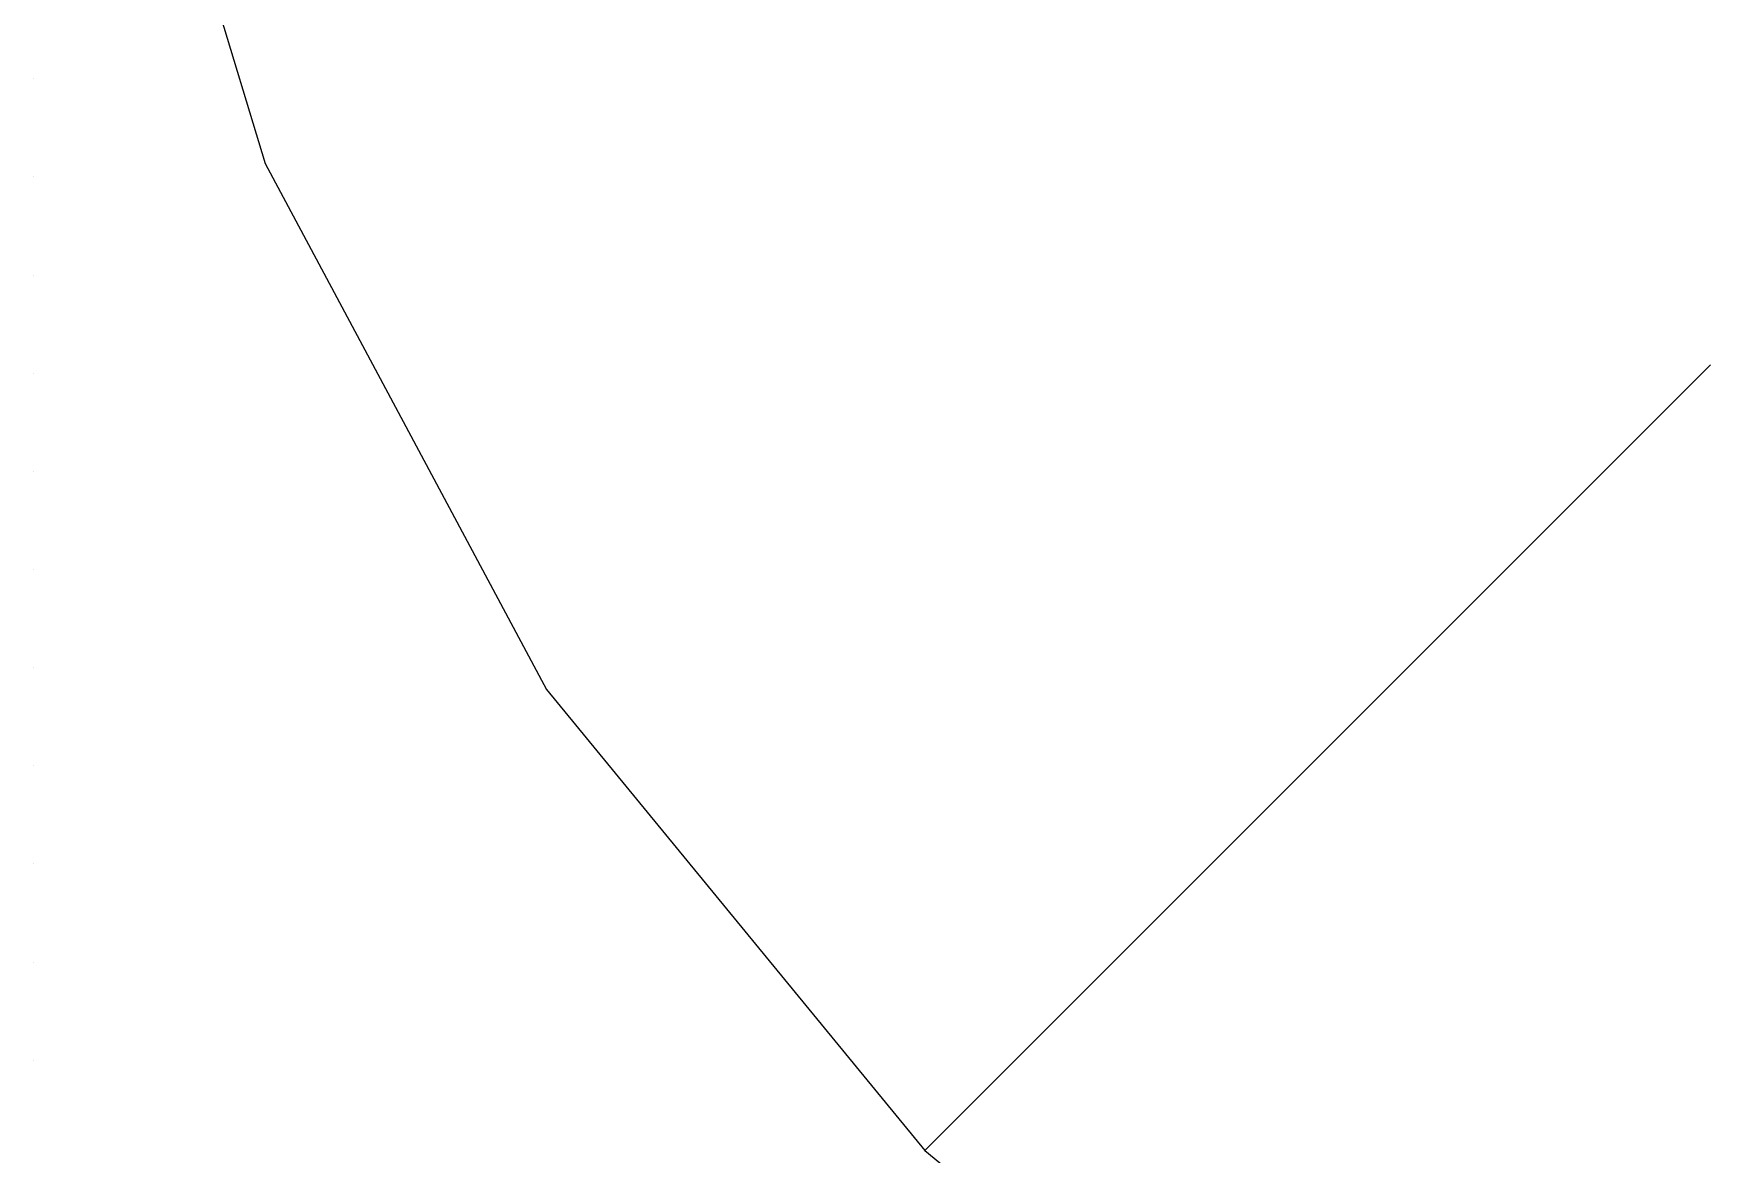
# Model space of a CAD drawing. Header units: metres. Extents: x -61500 to 61500, y -31500 to 31500.
# Drawn here: x -61500 to -44142, y -22315 to -10711 of the extents above; entities that cross this region are included whole.
import ezdxf

# ---------------------------------------------------------------- set-up
doc = ezdxf.new("R2010")
doc.units = ezdxf.units.M
doc.layers.add('BEAMS_T1', color=1, linetype='Continuous')
doc.layers.add('COLUMNS_T1', color=5, linetype='Continuous')

msp = doc.modelspace()

# ---------------------------------------------------------------- linework, layer by layer
at = {"layer": 'BEAMS_T1'}
for p, q in [((-60895, -6145, 18955), (-59102, -12055, 18955)), ((-60895, -6145, 37909), (-59102, -12055, 37909)), ((-60895, -6145, 56864), (-59102, -12055, 56864)), ((-60895, -6145, 75818), (-59102, -12055, 75818)), ((-60895, -6145, 94773), (-59102, -12055, 94773)), ((-60895, -6145, 113727), (-59102, -12055, 113727)), ((-60895, -6145, 132682), (-59102, -12055, 132682)), ((-60895, -6145, 151636), (-59102, -12055, 151636)), ((-60895, -6145, 170591), (-59102, -12055, 170591)), ((-60895, -6145, 189545), (-59102, -12055, 189545)), ((-60895, -6145, 208500), (-59102, -12055, 208500)), ((-60895, -6145, 227455), (-59102, -12055, 227455)), ((-60895, -6145, 246409), (-59102, -12055, 246409)), ((-60895, -6145, 265364), (-59102, -12055, 265364)), ((-60895, -6145, 284318), (-59102, -12055, 284318)), ((-60895, -6145, 303273), (-59102, -12055, 303273)), ((-60895, -6145, 322227), (-59102, -12055, 322227)), ((-60895, -6145, 341182), (-59102, -12055, 341182)), ((-60895, -6145, 360136), (-59102, -12055, 360136)), ((-60895, -6145, 379091), (-59102, -12055, 379091)), ((-60895, -6145, 398045), (-59102, -12055, 398045)), ((-59102, -12055, 18955), (-56191, -17500, 18955)), ((-59102, -12055, 37909), (-56191, -17500, 37909)), ((-59102, -12055, 56864), (-56191, -17500, 56864)), ((-59102, -12055, 75818), (-56191, -17500, 75818)), ((-59102, -12055, 94773), (-56191, -17500, 94773)), ((-59102, -12055, 113727), (-56191, -17500, 113727)), ((-59102, -12055, 132682), (-56191, -17500, 132682)), ((-59102, -12055, 151636), (-56191, -17500, 151636)), ((-59102, -12055, 170591), (-56191, -17500, 170591)), ((-59102, -12055, 189545), (-56191, -17500, 189545)), ((-59102, -12055, 208500), (-56191, -17500, 208500)), ((-59102, -12055, 227455), (-56191, -17500, 227455)), ((-59102, -12055, 246409), (-56191, -17500, 246409)), ((-59102, -12055, 265364), (-56191, -17500, 265364)), ((-59102, -12055, 284318), (-56191, -17500, 284318)), ((-59102, -12055, 303273), (-56191, -17500, 303273)), ((-59102, -12055, 322227), (-56191, -17500, 322227)), ((-59102, -12055, 341182), (-56191, -17500, 341182)), ((-59102, -12055, 360136), (-56191, -17500, 360136)), ((-59102, -12055, 379091), (-56191, -17500, 379091)), ((-59102, -12055, 398045), (-56191, -17500, 398045)), ((-44142, -14142, 18955), (-52274, -22274, 18955)), ((-44142, -14142, 37909), (-52274, -22274, 37909)), ((-44142, -14142, 56864), (-52274, -22274, 56864)), ((-44142, -14142, 75818), (-52274, -22274, 75818)), ((-44142, -14142, 94773), (-52274, -22274, 94773)), ((-44142, -14142, 113727), (-52274, -22274, 113727)), ((-44142, -14142, 132682), (-52274, -22274, 132682)), ((-44142, -14142, 151636), (-52274, -22274, 151636)), ((-44142, -14142, 170591), (-52274, -22274, 170591)), ((-44142, -14142, 189545), (-52274, -22274, 189545)), ((-44142, -14142, 208500), (-52274, -22274, 208500)), ((-44142, -14142, 227455), (-52274, -22274, 227455)), ((-44142, -14142, 246409), (-52274, -22274, 246409)), ((-44142, -14142, 265364), (-52274, -22274, 265364)), ((-44142, -14142, 284318), (-52274, -22274, 284318)), ((-44142, -14142, 303273), (-52274, -22274, 303273)), ((-44142, -14142, 322227), (-52274, -22274, 322227)), ((-44142, -14142, 341182), (-52274, -22274, 341182)), ((-44142, -14142, 360136), (-52274, -22274, 360136)), ((-44142, -14142, 379091), (-52274, -22274, 379091)), ((-44142, -14142, 398045), (-52274, -22274, 398045)), ((-56191, -17500, 18955), (-52274, -22274, 18955)), ((-56191, -17500, 37909), (-52274, -22274, 37909)), ((-56191, -17500, 56864), (-52274, -22274, 56864)), ((-56191, -17500, 75818), (-52274, -22274, 75818)), ((-56191, -17500, 94773), (-52274, -22274, 94773)), ((-56191, -17500, 113727), (-52274, -22274, 113727)), ((-56191, -17500, 132682), (-52274, -22274, 132682)), ((-56191, -17500, 151636), (-52274, -22274, 151636)), ((-56191, -17500, 170591), (-52274, -22274, 170591)), ((-56191, -17500, 189545), (-52274, -22274, 189545)), ((-56191, -17500, 208500), (-52274, -22274, 208500)), ((-56191, -17500, 227455), (-52274, -22274, 227455)), ((-56191, -17500, 246409), (-52274, -22274, 246409)), ((-56191, -17500, 265364), (-52274, -22274, 265364)), ((-56191, -17500, 284318), (-52274, -22274, 284318)), ((-56191, -17500, 303273), (-52274, -22274, 303273)), ((-56191, -17500, 322227), (-52274, -22274, 322227)), ((-56191, -17500, 341182), (-52274, -22274, 341182)), ((-56191, -17500, 360136), (-52274, -22274, 360136)), ((-56191, -17500, 379091), (-52274, -22274, 379091)), ((-56191, -17500, 398045), (-52274, -22274, 398045)), ((-52274, -22274, 18955), (-47500, -26191, 18955)), ((-52274, -22274, 37909), (-47500, -26191, 37909)), ((-52274, -22274, 56864), (-47500, -26191, 56864)), ((-52274, -22274, 75818), (-47500, -26191, 75818)), ((-52274, -22274, 94773), (-47500, -26191, 94773)), ((-52274, -22274, 113727), (-47500, -26191, 113727)), ((-52274, -22274, 132682), (-47500, -26191, 132682)), ((-52274, -22274, 151636), (-47500, -26191, 151636)), ((-52274, -22274, 170591), (-47500, -26191, 170591)), ((-52274, -22274, 189545), (-47500, -26191, 189545)), ((-52274, -22274, 208500), (-47500, -26191, 208500)), ((-52274, -22274, 227455), (-47500, -26191, 227455)), ((-52274, -22274, 246409), (-47500, -26191, 246409)), ((-52274, -22274, 265364), (-47500, -26191, 265364)), ((-52274, -22274, 284318), (-47500, -26191, 284318)), ((-52274, -22274, 303273), (-47500, -26191, 303273)), ((-52274, -22274, 322227), (-47500, -26191, 322227)), ((-52274, -22274, 341182), (-47500, -26191, 341182)), ((-52274, -22274, 360136), (-47500, -26191, 360136)), ((-52274, -22274, 379091), (-47500, -26191, 379091)), ((-52274, -22274, 398045), (-47500, -26191, 398045))]:
    msp.add_line(p, q, dxfattribs=at)
at = {"layer": 'COLUMNS_T1'}
for p, q in [((-61500, -11180), (-61500, -11180, 11373)), ((-61500, -11180, 11373), (-61500, -11180, 22745)), ((-61500, -11180, 22745), (-61500, -11180, 34118)), ((-61500, -11180, 34118), (-61500, -11180, 45491)), ((-61500, -11180, 45491), (-61500, -11180, 56864)), ((-61500, -11180, 56864), (-61500, -11180, 68236)), ((-61500, -11180, 68236), (-61500, -11180, 79609)), ((-61500, -11180, 79609), (-61500, -11180, 90982)), ((-61500, -11180, 90982), (-61500, -11180, 102355)), ((-61500, -11180, 102355), (-61500, -11180, 113727)), ((-61500, -11180, 113727), (-61500, -11180, 125100)), ((-61500, -11180, 125100), (-61500, -11180, 136473)), ((-61500, -11180, 136473), (-61500, -11180, 147845)), ((-61500, -11180, 147845), (-61500, -11180, 159218)), ((-61500, -11180, 159218), (-61500, -11180, 170591)), ((-61500, -11180, 170591), (-61500, -11180, 181964)), ((-61500, -11180, 181964), (-61500, -11180, 193336)), ((-61500, -11180, 193336), (-61500, -11180, 204709)), ((-61500, -11180, 204709), (-61500, -11180, 216082)), ((-61500, -11180, 216082), (-61500, -11180, 227455)), ((-61500, -11180, 227455), (-61500, -11180, 238827)), ((-61500, -11180, 238827), (-61500, -11180, 250200)), ((-61500, -11180, 250200), (-61500, -11180, 261573)), ((-61500, -11180, 261573), (-61500, -11180, 272945)), ((-61500, -11180, 272945), (-61500, -11180, 284318)), ((-61500, -11180, 284318), (-61500, -11180, 295691)), ((-61500, -11180, 295691), (-61500, -11180, 307064)), ((-61500, -11180, 307064), (-61500, -11180, 318436)), ((-61500, -11180, 318436), (-61500, -11180, 329809)), ((-61500, -11180, 329809), (-61500, -11180, 341182)), ((-61500, -11180, 341182), (-61500, -11180, 352555)), ((-61500, -11180, 352555), (-61500, -11180, 363927)), ((-61500, -11180, 363927), (-61500, -11180, 375300)), ((-61500, -11180, 375300), (-61500, -11180, 386673)), ((-61500, -11180, 386673), (-61500, -11180, 398045)), ((-61500, -11180, 398045), (-61500, -11180, 409418)), ((-61500, -12196), (-61500, -12196, 11373)), ((-61500, -12196, 11373), (-61500, -12196, 22745)), ((-61500, -12196, 22745), (-61500, -12196, 34118)), ((-61500, -12196, 34118), (-61500, -12196, 45491)), ((-61500, -12196, 45491), (-61500, -12196, 56864)), ((-61500, -12196, 56864), (-61500, -12196, 68236)), ((-61500, -12196, 68236), (-61500, -12196, 79609)), ((-61500, -12196, 79609), (-61500, -12196, 90982)), ((-61500, -12196, 90982), (-61500, -12196, 102355)), ((-61500, -12196, 102355), (-61500, -12196, 113727)), ((-61500, -12196, 113727), (-61500, -12196, 125100)), ((-61500, -12196, 125100), (-61500, -12196, 136473)), ((-61500, -12196, 136473), (-61500, -12196, 147845)), ((-61500, -12196, 147845), (-61500, -12196, 159218)), ((-61500, -12196, 159218), (-61500, -12196, 170591)), ((-61500, -12196, 170591), (-61500, -12196, 181964)), ((-61500, -12196, 181964), (-61500, -12196, 193336)), ((-61500, -12196, 193336), (-61500, -12196, 204709)), ((-61500, -12196, 204709), (-61500, -12196, 216082)), ((-61500, -12196, 216082), (-61500, -12196, 227455)), ((-61500, -12196, 227455), (-61500, -12196, 238827)), ((-61500, -12196, 238827), (-61500, -12196, 250200)), ((-61500, -12196, 250200), (-61500, -12196, 261573)), ((-61500, -12196, 261573), (-61500, -12196, 272945)), ((-61500, -12196, 272945), (-61500, -12196, 284318)), ((-61500, -12196, 284318), (-61500, -12196, 295691)), ((-61500, -12196, 295691), (-61500, -12196, 307064)), ((-61500, -12196, 307064), (-61500, -12196, 318436)), ((-61500, -12196, 318436), (-61500, -12196, 329809)), ((-61500, -12196, 329809), (-61500, -12196, 341182)), ((-61500, -12196, 341182), (-61500, -12196, 352555)), ((-61500, -12196, 352555), (-61500, -12196, 363927)), ((-61500, -12196, 363927), (-61500, -12196, 375300)), ((-61500, -12196, 375300), (-61500, -12196, 386673)), ((-61500, -12196, 386673), (-61500, -12196, 398045)), ((-61500, -12196, 398045), (-61500, -12196, 409418)), ((-61500, -13212), (-61500, -13212, 11373)), ((-61500, -13212, 11373), (-61500, -13212, 22745)), ((-61500, -13212, 22745), (-61500, -13212, 34118)), ((-61500, -13212, 34118), (-61500, -13212, 45491)), ((-61500, -13212, 45491), (-61500, -13212, 56864)), ((-61500, -13212, 56864), (-61500, -13212, 68236)), ((-61500, -13212, 68236), (-61500, -13212, 79609)), ((-61500, -13212, 79609), (-61500, -13212, 90982)), ((-61500, -13212, 90982), (-61500, -13212, 102355)), ((-61500, -13212, 102355), (-61500, -13212, 113727)), ((-61500, -13212, 113727), (-61500, -13212, 125100)), ((-61500, -13212, 125100), (-61500, -13212, 136473)), ((-61500, -13212, 136473), (-61500, -13212, 147845)), ((-61500, -13212, 147845), (-61500, -13212, 159218)), ((-61500, -13212, 159218), (-61500, -13212, 170591)), ((-61500, -13212, 170591), (-61500, -13212, 181964)), ((-61500, -13212, 181964), (-61500, -13212, 193336)), ((-61500, -13212, 193336), (-61500, -13212, 204709)), ((-61500, -13212, 204709), (-61500, -13212, 216082)), ((-61500, -13212, 216082), (-61500, -13212, 227455)), ((-61500, -13212, 227455), (-61500, -13212, 238827)), ((-61500, -13212, 238827), (-61500, -13212, 250200)), ((-61500, -13212, 250200), (-61500, -13212, 261573)), ((-61500, -13212, 261573), (-61500, -13212, 272945)), ((-61500, -13212, 272945), (-61500, -13212, 284318)), ((-61500, -13212, 284318), (-61500, -13212, 295691)), ((-61500, -13212, 295691), (-61500, -13212, 307064)), ((-61500, -13212, 307064), (-61500, -13212, 318436)), ((-61500, -13212, 318436), (-61500, -13212, 329809)), ((-61500, -13212, 329809), (-61500, -13212, 341182)), ((-61500, -13212, 341182), (-61500, -13212, 352555)), ((-61500, -13212, 352555), (-61500, -13212, 363927)), ((-61500, -13212, 363927), (-61500, -13212, 375300)), ((-61500, -13212, 375300), (-61500, -13212, 386673)), ((-61500, -13212, 386673), (-61500, -13212, 398045)), ((-61500, -13212, 398045), (-61500, -13212, 409418)), ((-61500, -14228), (-61500, -14228, 11373)), ((-61500, -14228, 11373), (-61500, -14228, 22745)), ((-61500, -14228, 22745), (-61500, -14228, 34118)), ((-61500, -14228, 34118), (-61500, -14228, 45491)), ((-61500, -14228, 45491), (-61500, -14228, 56864)), ((-61500, -14228, 56864), (-61500, -14228, 68236)), ((-61500, -14228, 68236), (-61500, -14228, 79609)), ((-61500, -14228, 79609), (-61500, -14228, 90982)), ((-61500, -14228, 90982), (-61500, -14228, 102355)), ((-61500, -14228, 102355), (-61500, -14228, 113727)), ((-61500, -14228, 113727), (-61500, -14228, 125100)), ((-61500, -14228, 125100), (-61500, -14228, 136473)), ((-61500, -14228, 136473), (-61500, -14228, 147845)), ((-61500, -14228, 147845), (-61500, -14228, 159218)), ((-61500, -14228, 159218), (-61500, -14228, 170591)), ((-61500, -14228, 170591), (-61500, -14228, 181964)), ((-61500, -14228, 181964), (-61500, -14228, 193336)), ((-61500, -14228, 193336), (-61500, -14228, 204709)), ((-61500, -14228, 204709), (-61500, -14228, 216082)), ((-61500, -14228, 216082), (-61500, -14228, 227455)), ((-61500, -14228, 227455), (-61500, -14228, 238827)), ((-61500, -14228, 238827), (-61500, -14228, 250200)), ((-61500, -14228, 250200), (-61500, -14228, 261573)), ((-61500, -14228, 261573), (-61500, -14228, 272945)), ((-61500, -14228, 272945), (-61500, -14228, 284318)), ((-61500, -14228, 284318), (-61500, -14228, 295691)), ((-61500, -14228, 295691), (-61500, -14228, 307064)), ((-61500, -14228, 307064), (-61500, -14228, 318436)), ((-61500, -14228, 318436), (-61500, -14228, 329809)), ((-61500, -14228, 329809), (-61500, -14228, 341182)), ((-61500, -14228, 341182), (-61500, -14228, 352555)), ((-61500, -14228, 352555), (-61500, -14228, 363927)), ((-61500, -14228, 363927), (-61500, -14228, 375300)), ((-61500, -14228, 375300), (-61500, -14228, 386673)), ((-61500, -14228, 386673), (-61500, -14228, 398045)), ((-61500, -14228, 398045), (-61500, -14228, 409418)), ((-61500, -15244), (-61500, -15244, 11373)), ((-61500, -15244, 11373), (-61500, -15244, 22745)), ((-61500, -15244, 22745), (-61500, -15244, 34118)), ((-61500, -15244, 34118), (-61500, -15244, 45491)), ((-61500, -15244, 45491), (-61500, -15244, 56864)), ((-61500, -15244, 56864), (-61500, -15244, 68236)), ((-61500, -15244, 68236), (-61500, -15244, 79609)), ((-61500, -15244, 79609), (-61500, -15244, 90982)), ((-61500, -15244, 90982), (-61500, -15244, 102355)), ((-61500, -15244, 102355), (-61500, -15244, 113727)), ((-61500, -15244, 113727), (-61500, -15244, 125100)), ((-61500, -15244, 125100), (-61500, -15244, 136473)), ((-61500, -15244, 136473), (-61500, -15244, 147845)), ((-61500, -15244, 147845), (-61500, -15244, 159218)), ((-61500, -15244, 159218), (-61500, -15244, 170591)), ((-61500, -15244, 170591), (-61500, -15244, 181964)), ((-61500, -15244, 181964), (-61500, -15244, 193336)), ((-61500, -15244, 193336), (-61500, -15244, 204709)), ((-61500, -15244, 204709), (-61500, -15244, 216082)), ((-61500, -15244, 216082), (-61500, -15244, 227455)), ((-61500, -15244, 227455), (-61500, -15244, 238827)), ((-61500, -15244, 238827), (-61500, -15244, 250200)), ((-61500, -15244, 250200), (-61500, -15244, 261573)), ((-61500, -15244, 261573), (-61500, -15244, 272945)), ((-61500, -15244, 272945), (-61500, -15244, 284318)), ((-61500, -15244, 284318), (-61500, -15244, 295691)), ((-61500, -15244, 295691), (-61500, -15244, 307064)), ((-61500, -15244, 307064), (-61500, -15244, 318436)), ((-61500, -15244, 318436), (-61500, -15244, 329809)), ((-61500, -15244, 329809), (-61500, -15244, 341182)), ((-61500, -15244, 341182), (-61500, -15244, 352555)), ((-61500, -15244, 352555), (-61500, -15244, 363927)), ((-61500, -15244, 363927), (-61500, -15244, 375300)), ((-61500, -15244, 375300), (-61500, -15244, 386673)), ((-61500, -15244, 386673), (-61500, -15244, 398045)), ((-61500, -15244, 398045), (-61500, -15244, 409418)), ((-61500, -16260), (-61500, -16260, 11373)), ((-61500, -16260, 11373), (-61500, -16260, 22745)), ((-61500, -16260, 22745), (-61500, -16260, 34118)), ((-61500, -16260, 34118), (-61500, -16260, 45491)), ((-61500, -16260, 45491), (-61500, -16260, 56864)), ((-61500, -16260, 56864), (-61500, -16260, 68236)), ((-61500, -16260, 68236), (-61500, -16260, 79609)), ((-61500, -16260, 79609), (-61500, -16260, 90982)), ((-61500, -16260, 90982), (-61500, -16260, 102355)), ((-61500, -16260, 102355), (-61500, -16260, 113727)), ((-61500, -16260, 113727), (-61500, -16260, 125100)), ((-61500, -16260, 125100), (-61500, -16260, 136473)), ((-61500, -16260, 136473), (-61500, -16260, 147845)), ((-61500, -16260, 147845), (-61500, -16260, 159218)), ((-61500, -16260, 159218), (-61500, -16260, 170591)), ((-61500, -16260, 170591), (-61500, -16260, 181964)), ((-61500, -16260, 181964), (-61500, -16260, 193336)), ((-61500, -16260, 193336), (-61500, -16260, 204709)), ((-61500, -16260, 204709), (-61500, -16260, 216082)), ((-61500, -16260, 216082), (-61500, -16260, 227455)), ((-61500, -16260, 227455), (-61500, -16260, 238827)), ((-61500, -16260, 238827), (-61500, -16260, 250200)), ((-61500, -16260, 250200), (-61500, -16260, 261573)), ((-61500, -16260, 261573), (-61500, -16260, 272945)), ((-61500, -16260, 272945), (-61500, -16260, 284318)), ((-61500, -16260, 284318), (-61500, -16260, 295691)), ((-61500, -16260, 295691), (-61500, -16260, 307064)), ((-61500, -16260, 307064), (-61500, -16260, 318436)), ((-61500, -16260, 318436), (-61500, -16260, 329809)), ((-61500, -16260, 329809), (-61500, -16260, 341182)), ((-61500, -16260, 341182), (-61500, -16260, 352555)), ((-61500, -16260, 352555), (-61500, -16260, 363927)), ((-61500, -16260, 363927), (-61500, -16260, 375300)), ((-61500, -16260, 375300), (-61500, -16260, 386673)), ((-61500, -16260, 386673), (-61500, -16260, 398045)), ((-61500, -16260, 398045), (-61500, -16260, 409418)), ((-61500, -17276), (-61500, -17276, 11373)), ((-61500, -17276, 11373), (-61500, -17276, 22745)), ((-61500, -17276, 22745), (-61500, -17276, 34118)), ((-61500, -17276, 34118), (-61500, -17276, 45491)), ((-61500, -17276, 45491), (-61500, -17276, 56864)), ((-61500, -17276, 56864), (-61500, -17276, 68236)), ((-61500, -17276, 68236), (-61500, -17276, 79609)), ((-61500, -17276, 79609), (-61500, -17276, 90982)), ((-61500, -17276, 90982), (-61500, -17276, 102355)), ((-61500, -17276, 102355), (-61500, -17276, 113727)), ((-61500, -17276, 113727), (-61500, -17276, 125100)), ((-61500, -17276, 125100), (-61500, -17276, 136473)), ((-61500, -17276, 136473), (-61500, -17276, 147845)), ((-61500, -17276, 147845), (-61500, -17276, 159218)), ((-61500, -17276, 159218), (-61500, -17276, 170591)), ((-61500, -17276, 170591), (-61500, -17276, 181964)), ((-61500, -17276, 181964), (-61500, -17276, 193336)), ((-61500, -17276, 193336), (-61500, -17276, 204709)), ((-61500, -17276, 204709), (-61500, -17276, 216082)), ((-61500, -17276, 216082), (-61500, -17276, 227455)), ((-61500, -17276, 227455), (-61500, -17276, 238827)), ((-61500, -17276, 238827), (-61500, -17276, 250200)), ((-61500, -17276, 250200), (-61500, -17276, 261573)), ((-61500, -17276, 261573), (-61500, -17276, 272945)), ((-61500, -17276, 272945), (-61500, -17276, 284318)), ((-61500, -17276, 284318), (-61500, -17276, 295691)), ((-61500, -17276, 295691), (-61500, -17276, 307064)), ((-61500, -17276, 307064), (-61500, -17276, 318436)), ((-61500, -17276, 318436), (-61500, -17276, 329809)), ((-61500, -17276, 329809), (-61500, -17276, 341182)), ((-61500, -17276, 341182), (-61500, -17276, 352555)), ((-61500, -17276, 352555), (-61500, -17276, 363927)), ((-61500, -17276, 363927), (-61500, -17276, 375300)), ((-61500, -17276, 375300), (-61500, -17276, 386673)), ((-61500, -17276, 386673), (-61500, -17276, 398045)), ((-61500, -17276, 398045), (-61500, -17276, 409418)), ((-61500, -18292), (-61500, -18292, 11373)), ((-61500, -18292, 11373), (-61500, -18292, 22745)), ((-61500, -18292, 22745), (-61500, -18292, 34118)), ((-61500, -18292, 34118), (-61500, -18292, 45491)), ((-61500, -18292, 45491), (-61500, -18292, 56864)), ((-61500, -18292, 56864), (-61500, -18292, 68236)), ((-61500, -18292, 68236), (-61500, -18292, 79609)), ((-61500, -18292, 79609), (-61500, -18292, 90982)), ((-61500, -18292, 90982), (-61500, -18292, 102355)), ((-61500, -18292, 102355), (-61500, -18292, 113727)), ((-61500, -18292, 113727), (-61500, -18292, 125100)), ((-61500, -18292, 125100), (-61500, -18292, 136473)), ((-61500, -18292, 136473), (-61500, -18292, 147845)), ((-61500, -18292, 147845), (-61500, -18292, 159218)), ((-61500, -18292, 159218), (-61500, -18292, 170591)), ((-61500, -18292, 170591), (-61500, -18292, 181964)), ((-61500, -18292, 181964), (-61500, -18292, 193336)), ((-61500, -18292, 193336), (-61500, -18292, 204709)), ((-61500, -18292, 204709), (-61500, -18292, 216082)), ((-61500, -18292, 216082), (-61500, -18292, 227455)), ((-61500, -18292, 227455), (-61500, -18292, 238827)), ((-61500, -18292, 238827), (-61500, -18292, 250200)), ((-61500, -18292, 250200), (-61500, -18292, 261573)), ((-61500, -18292, 261573), (-61500, -18292, 272945)), ((-61500, -18292, 272945), (-61500, -18292, 284318)), ((-61500, -18292, 284318), (-61500, -18292, 295691)), ((-61500, -18292, 295691), (-61500, -18292, 307064)), ((-61500, -18292, 307064), (-61500, -18292, 318436)), ((-61500, -18292, 318436), (-61500, -18292, 329809)), ((-61500, -18292, 329809), (-61500, -18292, 341182)), ((-61500, -18292, 341182), (-61500, -18292, 352555)), ((-61500, -18292, 352555), (-61500, -18292, 363927)), ((-61500, -18292, 363927), (-61500, -18292, 375300)), ((-61500, -18292, 375300), (-61500, -18292, 386673)), ((-61500, -18292, 386673), (-61500, -18292, 398045)), ((-61500, -18292, 398045), (-61500, -18292, 409418)), ((-61500, -19308), (-61500, -19308, 11373)), ((-61500, -19308, 11373), (-61500, -19308, 22745)), ((-61500, -19308, 22745), (-61500, -19308, 34118)), ((-61500, -19308, 34118), (-61500, -19308, 45491)), ((-61500, -19308, 45491), (-61500, -19308, 56864)), ((-61500, -19308, 56864), (-61500, -19308, 68236)), ((-61500, -19308, 68236), (-61500, -19308, 79609)), ((-61500, -19308, 79609), (-61500, -19308, 90982)), ((-61500, -19308, 90982), (-61500, -19308, 102355)), ((-61500, -19308, 102355), (-61500, -19308, 113727)), ((-61500, -19308, 113727), (-61500, -19308, 125100)), ((-61500, -19308, 125100), (-61500, -19308, 136473)), ((-61500, -19308, 136473), (-61500, -19308, 147845)), ((-61500, -19308, 147845), (-61500, -19308, 159218)), ((-61500, -19308, 159218), (-61500, -19308, 170591)), ((-61500, -19308, 170591), (-61500, -19308, 181964)), ((-61500, -19308, 181964), (-61500, -19308, 193336)), ((-61500, -19308, 193336), (-61500, -19308, 204709)), ((-61500, -19308, 204709), (-61500, -19308, 216082)), ((-61500, -19308, 216082), (-61500, -19308, 227455)), ((-61500, -19308, 227455), (-61500, -19308, 238827)), ((-61500, -19308, 238827), (-61500, -19308, 250200)), ((-61500, -19308, 250200), (-61500, -19308, 261573)), ((-61500, -19308, 261573), (-61500, -19308, 272945)), ((-61500, -19308, 272945), (-61500, -19308, 284318)), ((-61500, -19308, 284318), (-61500, -19308, 295691)), ((-61500, -19308, 295691), (-61500, -19308, 307064)), ((-61500, -19308, 307064), (-61500, -19308, 318436)), ((-61500, -19308, 318436), (-61500, -19308, 329809)), ((-61500, -19308, 329809), (-61500, -19308, 341182)), ((-61500, -19308, 341182), (-61500, -19308, 352555)), ((-61500, -19308, 352555), (-61500, -19308, 363927)), ((-61500, -19308, 363927), (-61500, -19308, 375300)), ((-61500, -19308, 375300), (-61500, -19308, 386673)), ((-61500, -19308, 386673), (-61500, -19308, 398045)), ((-61500, -19308, 398045), (-61500, -19308, 409418)), ((-50000, -20000), (-50000, -20000, 7582)), ((-50000, -20000, 7582), (-50000, -20000, 15164)), ((-50000, -20000, 15164), (-50000, -20000, 22745)), ((-50000, -20000, 22745), (-50000, -20000, 30327)), ((-50000, -20000, 30327), (-50000, -20000, 37909)), ((-50000, -20000, 37909), (-50000, -20000, 45491)), ((-50000, -20000, 45491), (-50000, -20000, 53073)), ((-50000, -20000, 53073), (-50000, -20000, 60655)), ((-50000, -20000, 60655), (-50000, -20000, 68236)), ((-50000, -20000, 68236), (-50000, -20000, 75818)), ((-50000, -20000, 75818), (-50000, -20000, 83400)), ((-50000, -20000, 83400), (-50000, -20000, 90982)), ((-50000, -20000, 90982), (-50000, -20000, 98564)), ((-50000, -20000, 98564), (-50000, -20000, 106145)), ((-50000, -20000, 106145), (-50000, -20000, 113727)), ((-50000, -20000, 113727), (-50000, -20000, 121309)), ((-50000, -20000, 121309), (-50000, -20000, 128891)), ((-50000, -20000, 128891), (-50000, -20000, 136473)), ((-50000, -20000, 136473), (-50000, -20000, 144055)), ((-50000, -20000, 144055), (-50000, -20000, 151636)), ((-50000, -20000, 151636), (-50000, -20000, 159218)), ((-50000, -20000, 159218), (-50000, -20000, 166800)), ((-50000, -20000, 166800), (-50000, -20000, 174382)), ((-50000, -20000, 174382), (-50000, -20000, 181964)), ((-50000, -20000, 181964), (-50000, -20000, 189545)), ((-50000, -20000, 189545), (-50000, -20000, 197127)), ((-50000, -20000, 197127), (-50000, -20000, 204709)), ((-50000, -20000, 204709), (-50000, -20000, 212291)), ((-50000, -20000, 212291), (-50000, -20000, 219873)), ((-50000, -20000, 219873), (-50000, -20000, 227455)), ((-50000, -20000, 227455), (-50000, -20000, 235036)), ((-50000, -20000, 235036), (-50000, -20000, 242618)), ((-50000, -20000, 242618), (-50000, -20000, 250200)), ((-50000, -20000, 250200), (-50000, -20000, 257782)), ((-50000, -20000, 257782), (-50000, -20000, 265364)), ((-50000, -20000, 265364), (-50000, -20000, 272945)), ((-50000, -20000, 272945), (-50000, -20000, 280527)), ((-50000, -20000, 280527), (-50000, -20000, 288109)), ((-50000, -20000, 288109), (-50000, -20000, 295691)), ((-50000, -20000, 295691), (-50000, -20000, 303273)), ((-50000, -20000, 303273), (-50000, -20000, 310855)), ((-50000, -20000, 310855), (-50000, -20000, 318436)), ((-50000, -20000, 318436), (-50000, -20000, 326018)), ((-50000, -20000, 326018), (-50000, -20000, 333600)), ((-50000, -20000, 333600), (-50000, -20000, 341182)), ((-50000, -20000, 341182), (-50000, -20000, 348764)), ((-50000, -20000, 348764), (-50000, -20000, 356345)), ((-50000, -20000, 356345), (-50000, -20000, 363927)), ((-50000, -20000, 363927), (-50000, -20000, 371509)), ((-50000, -20000, 371509), (-50000, -20000, 379091)), ((-50000, -20000, 379091), (-50000, -20000, 386673)), ((-50000, -20000, 386673), (-50000, -20000, 394255)), ((-50000, -20000, 394255), (-50000, -20000, 401836)), ((-50000, -20000, 401836), (-50000, -20000, 409418)), ((-61500, -20324), (-61500, -20324, 11373)), ((-61500, -20324, 11373), (-61500, -20324, 22745)), ((-61500, -20324, 22745), (-61500, -20324, 34118)), ((-61500, -20324, 34118), (-61500, -20324, 45491)), ((-61500, -20324, 45491), (-61500, -20324, 56864)), ((-61500, -20324, 56864), (-61500, -20324, 68236)), ((-61500, -20324, 68236), (-61500, -20324, 79609)), ((-61500, -20324, 79609), (-61500, -20324, 90982)), ((-61500, -20324, 90982), (-61500, -20324, 102355)), ((-61500, -20324, 102355), (-61500, -20324, 113727)), ((-61500, -20324, 113727), (-61500, -20324, 125100)), ((-61500, -20324, 125100), (-61500, -20324, 136473)), ((-61500, -20324, 136473), (-61500, -20324, 147845)), ((-61500, -20324, 147845), (-61500, -20324, 159218)), ((-61500, -20324, 159218), (-61500, -20324, 170591)), ((-61500, -20324, 170591), (-61500, -20324, 181964)), ((-61500, -20324, 181964), (-61500, -20324, 193336)), ((-61500, -20324, 193336), (-61500, -20324, 204709)), ((-61500, -20324, 204709), (-61500, -20324, 216082)), ((-61500, -20324, 216082), (-61500, -20324, 227455)), ((-61500, -20324, 227455), (-61500, -20324, 238827)), ((-61500, -20324, 238827), (-61500, -20324, 250200)), ((-61500, -20324, 250200), (-61500, -20324, 261573)), ((-61500, -20324, 261573), (-61500, -20324, 272945)), ((-61500, -20324, 272945), (-61500, -20324, 284318)), ((-61500, -20324, 284318), (-61500, -20324, 295691)), ((-61500, -20324, 295691), (-61500, -20324, 307064)), ((-61500, -20324, 307064), (-61500, -20324, 318436)), ((-61500, -20324, 318436), (-61500, -20324, 329809)), ((-61500, -20324, 329809), (-61500, -20324, 341182)), ((-61500, -20324, 341182), (-61500, -20324, 352555)), ((-61500, -20324, 352555), (-61500, -20324, 363927)), ((-61500, -20324, 363927), (-61500, -20324, 375300)), ((-61500, -20324, 375300), (-61500, -20324, 386673)), ((-61500, -20324, 386673), (-61500, -20324, 398045)), ((-61500, -20324, 398045), (-61500, -20324, 409418)), ((-61500, -21340), (-61500, -21340, 11373)), ((-61500, -21340, 11373), (-61500, -21340, 22745)), ((-61500, -21340, 22745), (-61500, -21340, 34118)), ((-61500, -21340, 34118), (-61500, -21340, 45491)), ((-61500, -21340, 45491), (-61500, -21340, 56864)), ((-61500, -21340, 56864), (-61500, -21340, 68236)), ((-61500, -21340, 68236), (-61500, -21340, 79609)), ((-61500, -21340, 79609), (-61500, -21340, 90982)), ((-61500, -21340, 90982), (-61500, -21340, 102355)), ((-61500, -21340, 102355), (-61500, -21340, 113727)), ((-61500, -21340, 113727), (-61500, -21340, 125100)), ((-61500, -21340, 125100), (-61500, -21340, 136473)), ((-61500, -21340, 136473), (-61500, -21340, 147845)), ((-61500, -21340, 147845), (-61500, -21340, 159218)), ((-61500, -21340, 159218), (-61500, -21340, 170591)), ((-61500, -21340, 170591), (-61500, -21340, 181964)), ((-61500, -21340, 181964), (-61500, -21340, 193336)), ((-61500, -21340, 193336), (-61500, -21340, 204709)), ((-61500, -21340, 204709), (-61500, -21340, 216082)), ((-61500, -21340, 216082), (-61500, -21340, 227455)), ((-61500, -21340, 227455), (-61500, -21340, 238827)), ((-61500, -21340, 238827), (-61500, -21340, 250200)), ((-61500, -21340, 250200), (-61500, -21340, 261573)), ((-61500, -21340, 261573), (-61500, -21340, 272945)), ((-61500, -21340, 272945), (-61500, -21340, 284318)), ((-61500, -21340, 284318), (-61500, -21340, 295691)), ((-61500, -21340, 295691), (-61500, -21340, 307064)), ((-61500, -21340, 307064), (-61500, -21340, 318436)), ((-61500, -21340, 318436), (-61500, -21340, 329809)), ((-61500, -21340, 329809), (-61500, -21340, 341182)), ((-61500, -21340, 341182), (-61500, -21340, 352555)), ((-61500, -21340, 352555), (-61500, -21340, 363927)), ((-61500, -21340, 363927), (-61500, -21340, 375300)), ((-61500, -21340, 375300), (-61500, -21340, 386673)), ((-61500, -21340, 386673), (-61500, -21340, 398045)), ((-61500, -21340, 398045), (-61500, -21340, 409418))]:
    msp.add_line(p, q, dxfattribs=at)

doc.saveas('drawing.dxf')
